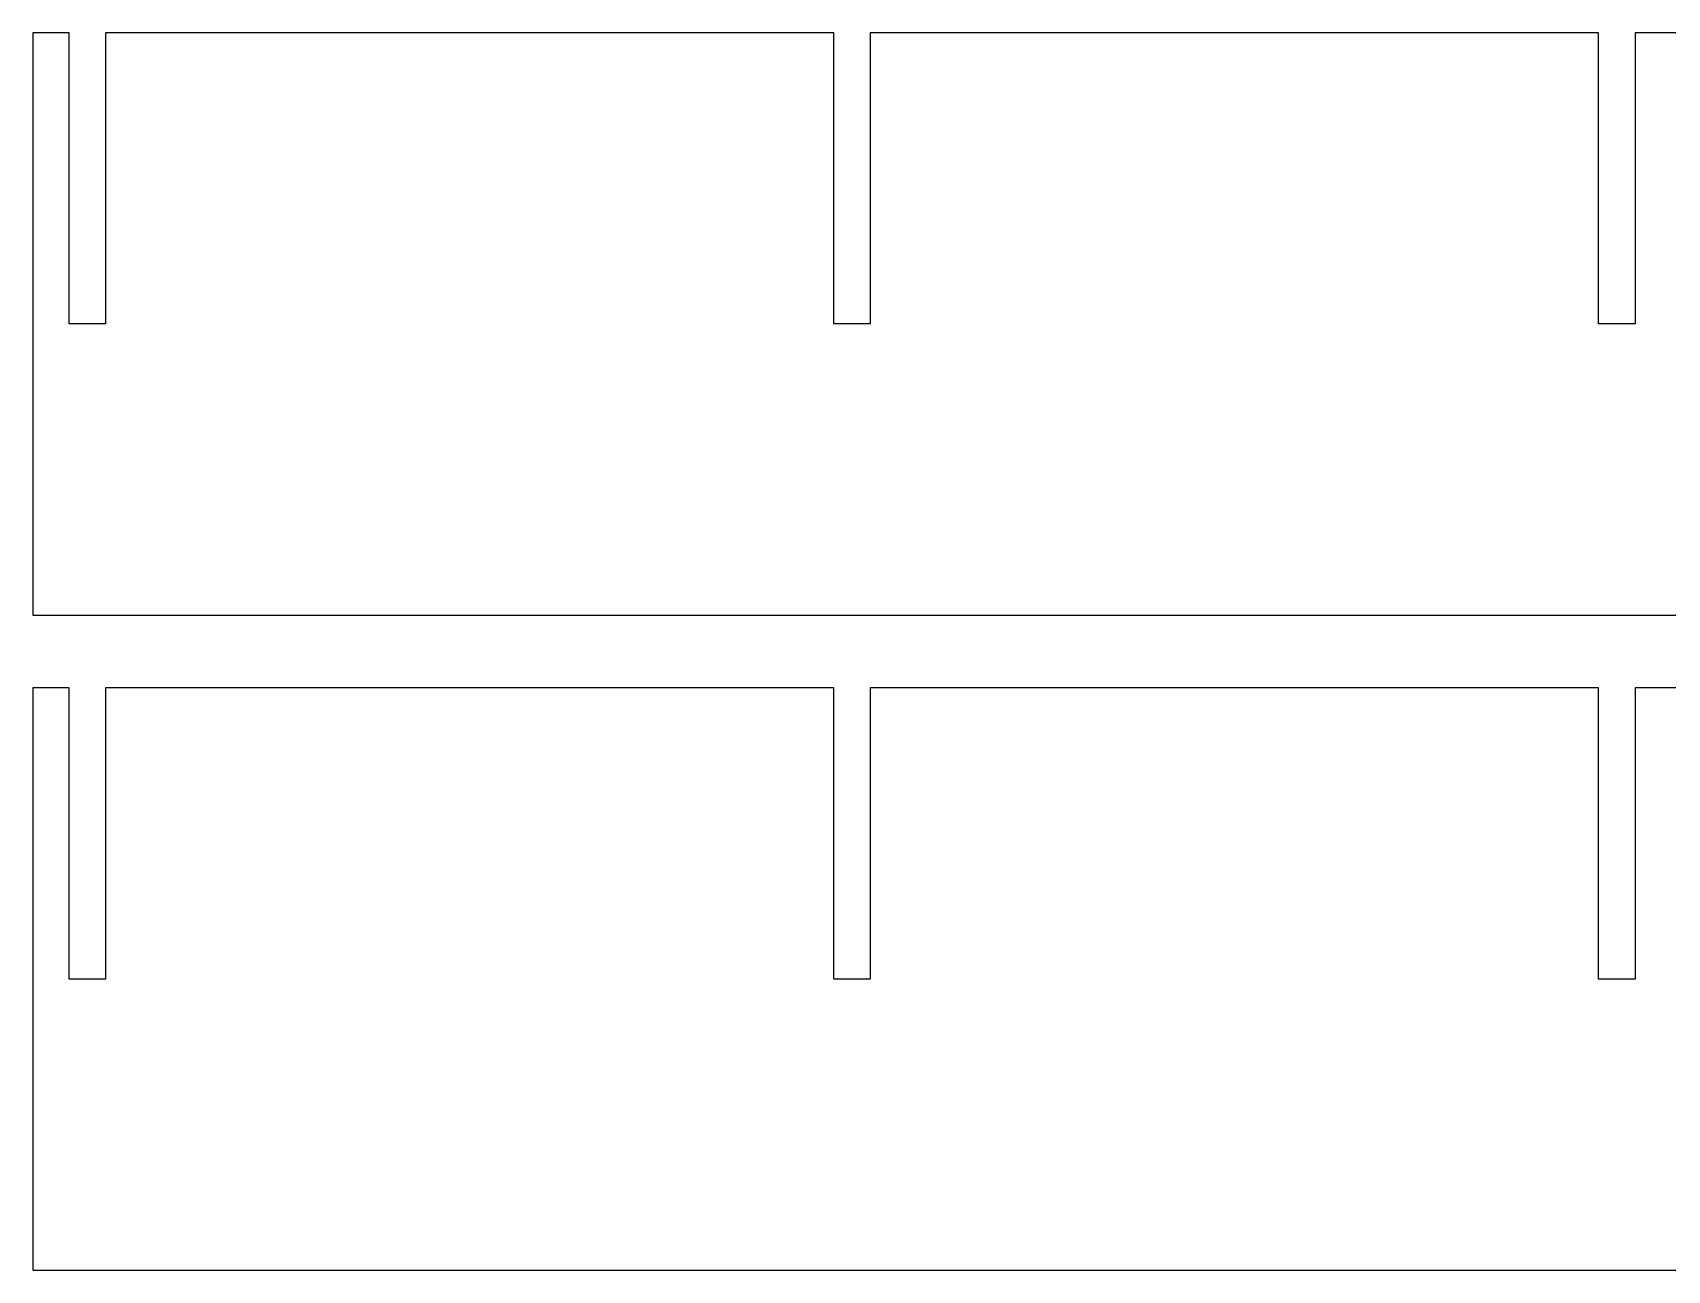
# Model space of a CAD drawing. Header units: inches. Extents: x 0.5 to 38, y -22.4 to -0.5.
# Drawn here: x 0.5 to 11.72, y -9 to -0.5 of the extents above; entities that cross this region are included whole.
import ezdxf

# ---------------------------------------------------------------- set-up
doc = ezdxf.new("R2010")
doc.units = ezdxf.units.IN
doc.header["$MEASUREMENT"] = 0
doc.layers.add('Layer 3', color=7, linetype='Continuous')

msp = doc.modelspace()

# ---------------------------------------------------------------- linework, layer by layer
at = {"layer": 'Layer 3', "color": 18, "lineweight": 25, "true_color": 0x010101}
for points in [[(0.75, -0.5), (0.5, -0.5)], [(0.5, -0.5), (0.5, -4.5)], [(0.75, -2.5), (0.75, -0.5)], [(6, -0.5), (1, -0.5)], [(1, -0.5), (1, -2.5)], [(6, -2.5), (6, -0.5)], [(11.25, -0.5), (6.25, -0.5)], [(6.25, -0.5), (6.25, -2.5)], [(11.25, -2.5), (11.25, -0.5)], [(16.5, -0.5), (11.5, -0.5)], [(11.5, -0.5), (11.5, -2.5)], [(1, -2.5), (0.75, -2.5)], [(6.25, -2.5), (6, -2.5)], [(11.5, -2.5), (11.25, -2.5)], [(0.5, -4.5), (38, -4.5)], [(0.75, -5), (0.5, -5)], [(0.5, -5), (0.5, -9)], [(0.75, -7), (0.75, -5)], [(6, -5), (1, -5)], [(1, -5), (1, -7)], [(6, -7), (6, -5)], [(11.25, -5), (6.25, -5)], [(6.25, -5), (6.25, -7)], [(11.25, -7), (11.25, -5)], [(16.5, -5), (11.5, -5)], [(11.5, -5), (11.5, -7)], [(1, -7), (0.75, -7)], [(6.25, -7), (6, -7)], [(11.5, -7), (11.25, -7)], [(0.5, -9), (38, -9)]]:
    msp.add_lwpolyline(points, dxfattribs=at)

doc.saveas('drawing.dxf')
